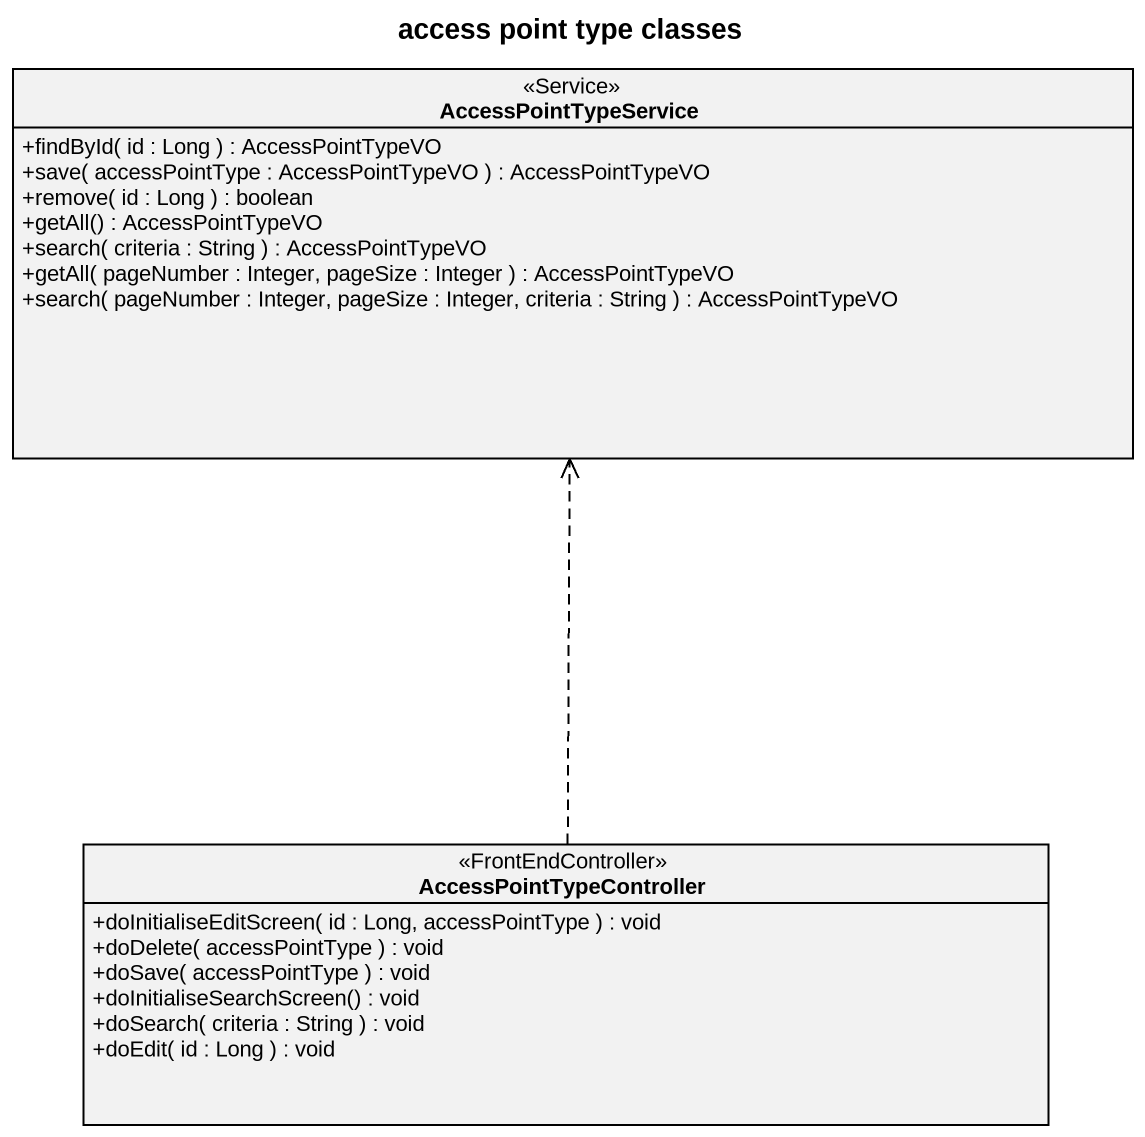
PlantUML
@startuml
title access point type classes
hide circle
hide empty members
skinparam classAttributeIconSize 0
class AccessPointTypeService <<Service>> {
  +findById( id : Long ) : AccessPointTypeVO
  +save( accessPointType : AccessPointTypeVO ) : AccessPointTypeVO
  +remove( id : Long ) : boolean
  +getAll() : AccessPointTypeVO
  +search( criteria : String ) : AccessPointTypeVO
  +getAll( pageNumber : Integer, pageSize : Integer ) : AccessPointTypeVO
  +search( pageNumber : Integer, pageSize : Integer, criteria : String ) : AccessPointTypeVO
}
class AccessPointTypeController <<FrontEndController>> {
  +doInitialiseEditScreen( id : Long, accessPointType ) : void
  +doDelete( accessPointType ) : void
  +doSave( accessPointType ) : void
  +doInitialiseSearchScreen() : void
  +doSearch( criteria : String ) : void
  +doEdit( id : Long ) : void
}
AccessPointTypeController .up.> AccessPointTypeService
@enduml
